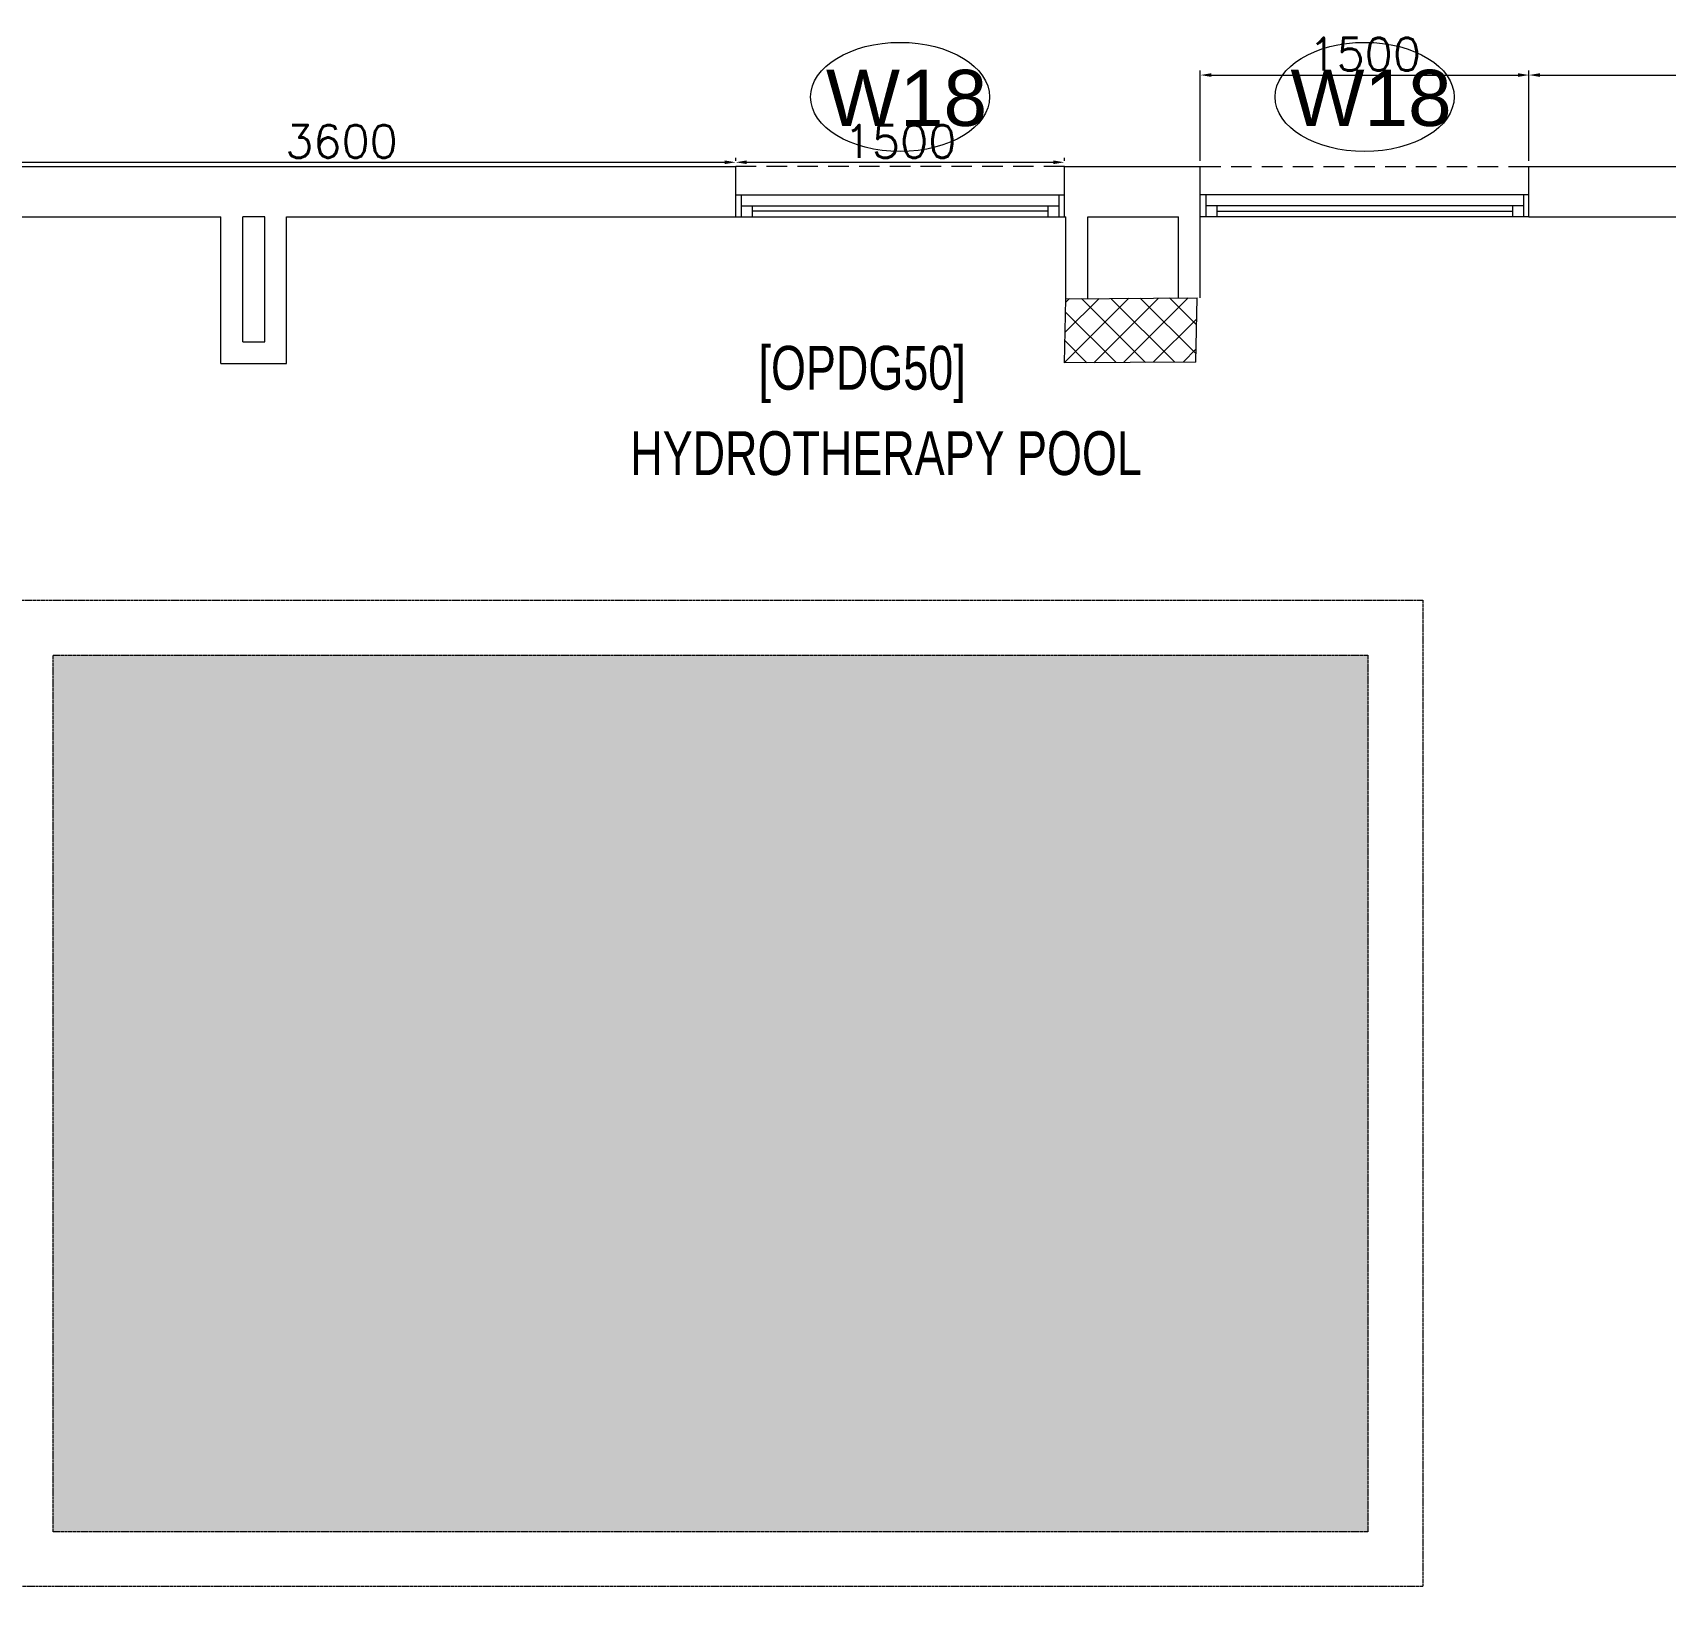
# Model space of a CAD drawing. Header units: millimetres. Extents: x -2143172 to 5255, y -610845 to 279739.
# Drawn here: x -1159643 to -1152191, y -578725 to -571508 of the extents above; entities that cross this region are included whole.
import ezdxf

# ---------------------------------------------------------------- set-up
doc = ezdxf.new("R2010")
doc.units = ezdxf.units.MM
doc.header["$LTSCALE"] = 30
doc.linetypes.add('HIDDEN2', pattern=[0.1875, 0.125, -0.0625])
doc.layers.get('0').update_dxf_attribs({"lineweight": 5})
doc.layers.get('Defpoints').update_dxf_attribs({"lineweight": 5})
for name, color, linetype, lineweight in [('72_EGR_BASE_TEXT', 7, 'Continuous', 5), ('Al Window tag', 5, 'Continuous', 5), ('Aluminum', 7, 'Continuous', 5), ('C-HYDR-CTCH', 6, 'Continuous', 5), ('dims.', 152, 'Continuous', 5), ('Hatch', 252, 'Continuous', 5), ('Proj', 7, 'HIDDEN2', 5), ('Structure', 20, 'Continuous', 5), ('Walls', 32, 'Continuous', 5)]:
    doc.layers.add(name, color=color, linetype=linetype, lineweight=lineweight)
doc.styles.add('SIMPLEX', font='SIMPLEX.shx', dxfattribs={"height": 150})
doc.styles.add('TTLB-A0-JeddahDP$0$swis721', font='swiss.ttf')
doc.styles.add('X3G_ENTITY_225CFD', font='swisscl.ttf', dxfattribs={"height": 200})
doc.styles.add('X3G_ENTITY_258862', font='swisscl.ttf', dxfattribs={"height": 200})
doc.dimstyles.new('Buk', dxfattribs={"dimtxt": 150, "dimasz": 50, "dimexe": 20, "dimexo": 25, "dimgap": 20, "dimtad": 1, "dimdec": 0, "dimrnd": 5, "dimdsep": 46, "dimtxsty": 'SIMPLEX', "dimcen": 0, "dimdle": 20, "dimclrd": 256, "dimclre": 256, "dimclrt": 256, "dimadec": 0, "dimazin": 0, "dimtfac": 0.0075, "dimtdec": 0, "dimtmove": 1, "dimatfit": 2, "dimldrblk": 'ARCHTICK', "dimfxl": 1, "dimtolj": 1, "dimtzin": 0, "dimlwd": -1, "dimlwe": -1, "dimarcsym": 0})

# ---------------------------------------------------------------- blocks, each defined once
blk = doc.blocks.new('*D232')
at = {"layer": 'Defpoints', "color": 0, "transparency": 16777216}
for p in [(-1160033.1, -572118.1), (-1156434.1, -572099.3), (-1156434.1, -572118.1)]:
    blk.add_point(p, dxfattribs=at)
at = {"layer": 'dims.', "linetype": 'Continuous', "transparency": 16777216}
for p, q in [((-1160033.1, -572093.1), (-1160033.1, -572079.3)), ((-1156434.1, -572093.1), (-1156434.1, -572079.3))]:
    blk.add_line(p, q, dxfattribs=at)
at = {"layer": 'dims.', "transparency": 16777216}
blk.add_line((-1159983.1, -572099.3), (-1156484.1, -572099.3), dxfattribs=at)
for points in [[(-1159983.1, -572091), (-1159983.1, -572107.6), (-1160033.1, -572099.3)], [(-1156484.1, -572091), (-1156484.1, -572107.6), (-1156434.1, -572099.3)]]:
    blk.add_solid(points, dxfattribs=at)
at = {"layer": 'dims.', "transparency": 16777216, "insert": (-1158233.6, -572004.3), "char_height": 150, "attachment_point": 5, "style": 'SIMPLEX'}
blk.add_mtext('\\A1;3600', dxfattribs=at)
blk = doc.blocks.new('_ArchTick')
at = {"color": 0, "linetype": 'ByBlock', "const_width": 0.15}
blk.add_lwpolyline([(-0.5, -0.5), (0.5, 0.5)], dxfattribs=at)
blk = doc.blocks.new('*D233')
at = {"layer": 'Defpoints', "color": 0, "transparency": 16777216}
for p in [(-1156434.1, -572118.1), (-1154934.1, -572099.3), (-1154934.1, -572118.1, 0)]:
    blk.add_point(p, dxfattribs=at)
at = {"layer": 'dims.', "linetype": 'Continuous', "transparency": 16777216}
for p, q in [((-1156434.1, -572093.1), (-1156434.1, -572079.3)), ((-1154934.1, -572093.1), (-1154934.1, -572079.3))]:
    blk.add_line(p, q, dxfattribs=at)
at = {"layer": 'dims.', "transparency": 16777216}
blk.add_line((-1156384.1, -572099.3), (-1154984.1, -572099.3), dxfattribs=at)
for points in [[(-1156384.1, -572091), (-1156384.1, -572107.6), (-1156434.1, -572099.3)], [(-1154984.1, -572091), (-1154984.1, -572107.6), (-1154934.1, -572099.3)]]:
    blk.add_solid(points, dxfattribs=at)
at = {"layer": 'dims.', "transparency": 16777216, "insert": (-1155684.1, -572004.3), "char_height": 150, "attachment_point": 5, "style": 'SIMPLEX'}
blk.add_mtext('\\A1;1500', dxfattribs=at)
blk = doc.blocks.new('*D234')
at = {"layer": 'Defpoints', "color": 0, "transparency": 16777216}
for p in [(-1152814, -571701.3), (-1154314, -572118.1, 0), (-1152814, -572118.1, 0)]:
    blk.add_point(p, dxfattribs=at)
at = {"layer": 'dims.', "linetype": 'Continuous', "transparency": 16777216}
for p, q in [((-1154314, -572093.1), (-1154314, -571681.3)), ((-1152814, -572093.1), (-1152814, -571681.3))]:
    blk.add_line(p, q, dxfattribs=at)
at = {"layer": 'dims.', "transparency": 16777216}
blk.add_line((-1154264, -571701.3), (-1152864, -571701.3), dxfattribs=at)
for points in [[(-1154264, -571693), (-1154264, -571709.6), (-1154314, -571701.3)], [(-1152864, -571693), (-1152864, -571709.6), (-1152814, -571701.3)]]:
    blk.add_solid(points, dxfattribs=at)
at = {"layer": 'dims.', "transparency": 16777216, "insert": (-1153564, -571606.3), "char_height": 150, "attachment_point": 5, "style": 'SIMPLEX'}
blk.add_mtext('\\A1;1500', dxfattribs=at)
blk = doc.blocks.new('*D235')
at = {"layer": 'Defpoints', "color": 0, "transparency": 16777216}
for p in [(-1149252.5, -571701.3), (-1152814, -572118.1, 0), (-1149252.5, -572118.1)]:
    blk.add_point(p, dxfattribs=at)
at = {"layer": 'dims.', "linetype": 'Continuous', "transparency": 16777216}
for p, q in [((-1152814, -572093.1), (-1152814, -571681.3)), ((-1149252.5, -572093.1), (-1149252.5, -571681.3))]:
    blk.add_line(p, q, dxfattribs=at)
at = {"layer": 'dims.', "transparency": 16777216}
blk.add_line((-1152764, -571701.3), (-1149302.5, -571701.3), dxfattribs=at)
for points in [[(-1152764, -571693), (-1152764, -571709.6), (-1152814, -571701.3)], [(-1149302.5, -571693), (-1149302.5, -571709.6), (-1149252.5, -571701.3)]]:
    blk.add_solid(points, dxfattribs=at)
at = {"layer": 'dims.', "transparency": 16777216, "insert": (-1151033.3, -571606.3), "char_height": 150, "attachment_point": 5, "style": 'SIMPLEX'}
blk.add_mtext('\\A1;3560', dxfattribs=at)
blk = doc.blocks.new('A$C47696aed')
at = {"layer": 'Hatch'}
h = blk.add_hatch(dxfattribs=at)
h.set_pattern_fill('ANSI37', color=256, scale=30)
h.paths.add_polyline_path([(50952.7, 21917.9), (50348.7, 21909.7), (50352.6, 21621.3), (50956.6, 21629.5)])
h.paths.add_polyline_path([(43791.9, 21910.1), (43208.4, 21904.7), (43188.5, 21613.3), (43772, 21618.7)])
h.paths.add_polyline_path([(29414.9, 21902.8), (28815.8, 21898.7), (28810.1, 21605.6), (29409.2, 21609.7)])
h.paths.add_polyline_path([(36600.2, 21904.9), (35999, 21897.4), (35990.7, 21611.8), (36591.9, 21619.3)])
h.paths.add_polyline_path([(22195.7, 21912), (21589.3, 21890.2), (21603.8, 21597.6), (22210.2, 21619.5)])
h.paths.add_polyline_path([(15459.1, 21901.7), (14237.2, 21925.6), (14230.7, 21629.5), (15452.7, 21605.5)])
h.paths.add_polyline_path([(15473.2, 14701.6), (14258.2, 14685.8), (14244.7, 14393.4), (15459.7, 14409.1)])
h.paths.add_polyline_path([(15447.1, 7508.4), (14244, 7492.4), (14238.3, 7199.4), (15441.4, 7215.3)])
h.paths.add_polyline_path([(15465.6, 309.7), (14269, 298.3), (14271.8, 3.8), (15468.5, 15.2)])
h.paths.add_polyline_path([(7830.6, 311.8), (7227.1, 308.1), (7237.7, 22.6), (7841.3, 26.3)])
h.paths.add_polyline_path([(7815.2, 7509.8), (7218.4, 7511.4), (7218.2, 7210.2), (7815.1, 7208.6)])
h.paths.add_polyline_path([(7825.1, 14699.4), (7205.8, 14700.6), (7195.2, 14397.6), (7814.5, 14396.4)])
h.paths.add_polyline_path([(7801.7, 21878.7), (7201.1, 21893.2), (7197.5, 21603.6), (7798.1, 21589.1)])
h.paths.add_polyline_path([(602.6, 21876.9), (0, 21899.6), (1.9, 21611.2), (604.5, 21588.5)])
h.paths.add_polyline_path([(610.4, 7498.6), (8.3, 7491.6), (11.7, 7200), (613.7, 7206.9)])
h.paths.add_polyline_path([(627.9, 303.9), (29.5, 302.9), (34.3, 2.3), (632.7, 3.3)])
h.paths.add_polyline_path([(22214.6, 317.2), (21608.9, 304.3), (21614.6, 3.1), (22220.3, 16)])
h.paths.add_polyline_path([(22208.1, 7509.7), (21613.7, 7492.1), (21615.8, 7195.5), (22210.2, 7213.1)])
h.paths.add_polyline_path([(22199.3, 14717.7), (21600.4, 14710), (21604.4, 14409.9), (22203.4, 14417.6)])
h.paths.add_polyline_path([(29399.7, 14702.4), (28797.7, 14707.1), (28802, 14415), (29403.9, 14410.3)])
h.paths.add_polyline_path([(29403.4, 7519.8), (28799.6, 7502.2), (28813, 7202.1), (29413.1, 7223.2)])
h.paths.add_polyline_path([(29419.5, 303.8), (28815.7, 310.4), (28813.3, 24.7), (29417.2, 18.1)])
h.paths.add_polyline_path([(36618, 314.2), (36020.7, 299.7), (36029.7, 0), (36627, 14.6)])
h.paths.add_polyline_path([(36610.7, 7502.6), (36009.5, 7504.5), (36010.6, 7207.3), (36611.9, 7205.4)])
h.paths.add_polyline_path([(36574.3, 14706.4), (35993.4, 14711.1), (36013.1, 14421.3), (36594, 14416.6)])
h.paths.add_polyline_path([(43777.6, 14705.7), (43180, 14719.4), (43182, 14427.5), (43779.6, 14413.8)])
h.paths.add_polyline_path([(43778.6, 7507.1), (43210.2, 7499.5), (43212, 7205.4), (43780.5, 7213)])
h.paths.add_polyline_path([(43815.7, 310), (43210.4, 307.3), (43211.8, 2.8), (43817, 5.4)])
h.paths.add_polyline_path([(50989.9, 309.5), (50401.9, 325.5), (50388.7, 18.3), (50976.7, 2.3)])
h.paths.add_polyline_path([(50974.1, 7508.9), (50370.9, 7510), (50368.9, 7213.4), (50972.2, 7212.3)])
at = {"layer": 'C-HYDR-CTCH', "color": 4, "elevation": 299672, "flags": 128}
blk.add_lwpolyline([(29409.2, 21609.7), (28810.1, 21605.6), (28815.8, 21898.7), (29414.9, 21902.8)], dxfattribs=at)
at = {"layer": 'C-HYDR-CTCH', "color": 4, "flags": 128}
blk.add_lwpolyline([(29409.2, 21609.7), (29414.9, 21902.8)], dxfattribs=at)
blk = doc.blocks.new('A$C69883648')
at = {"layer": 'Al Window tag'}
blk.add_ellipse((0, 0), major_axis=(408.6, 0), ratio=0.610025, dxfattribs=at)
at = {"layer": 'Al Window tag', "insert": (-338.2, 123.8, 0), "char_height": 256, "attachment_point": 1, "style": 'TTLB-A0-JeddahDP$0$swis721'}
blk.add_mtext_dynamic_manual_height_columns('W18', width=1569.457, gutter_width=9406.5, heights=[480.3], dxfattribs=at)

msp = doc.modelspace()

# ---------------------------------------------------------------- hatches: boundary and pattern name
at = {"layer": 'Hatch', "true_color": 0xa8d4ff}
h = msp.add_hatch(dxfattribs=at)
h.set_pattern_fill('ANGLE', color=141)
h.set_pattern_definition([(0, (-198191.9713, -200191.647), (0, 6.985), [5.08, -1.905]), (90, (-198191.9713, -200191.647), (-6.985, 4e-16), [5.08, -1.905])])
h.paths.add_polyline_path([(-1153549, -574348.1), (-1159549, -574348.1), (-1159549, -578348.1), (-1153549, -578348.1)])

# ---------------------------------------------------------------- linework, layer by layer
at = {"layer": 'Aluminum', "color": 6}
for p, q in [((-1156434.1, -572248.1, 0.1), (-1154934.1, -572248.1, 0.1)), ((-1156409.1, -572248.1, 0.1), (-1156409.1, -572348.1, 0.1)), ((-1154959.1, -572248.1, 0.1), (-1154959.1, -572348.1, 0.1)), ((-1152814, -572248.1, 0.1), (-1154314, -572248.1, 0.1)), ((-1154289, -572248.1, 0.1), (-1154289, -572348.1, 0.1)), ((-1152839, -572248.1, 0.1), (-1152839, -572348.1, 0.1)), ((-1156434.1, -572348.1, 0.1), (-1154934.1, -572348.1, 0.1)), ((-1156409.1, -572298.1, 0.1), (-1154959.1, -572298.1, 0.1)), ((-1156359.1, -572298.1, 0.1), (-1156359.1, -572348.1, 0.1)), ((-1155009.1, -572323.1, 0.1), (-1156359.1, -572323.1, 0.1)), ((-1155009.1, -572298.1, 0.1), (-1155009.1, -572348.1, 0.1)), ((-1152814, -572348.1, 0.1), (-1154314, -572348.1, 0.1)), ((-1152839, -572298.1, 0.1), (-1154289, -572298.1, 0.1)), ((-1154239, -572298.1, 0.1), (-1154239, -572348.1, 0.1)), ((-1154239, -572323.1, 0.1), (-1152889, -572323.1, 0.1)), ((-1152889, -572298.1, 0.1), (-1152889, -572348.1, 0.1))]:
    msp.add_line(p, q, dxfattribs=at)
at = {"layer": 'Proj', "color": 6, "linetype": 'HIDDEN2', "ltscale": 25}
for p, q in [((-1154934.1, -572118.1, 0.1), (-1156434.1, -572118.1, 0.1)), ((-1154314, -572118.1, 0.1), (-1152814, -572118.1, 0.1))]:
    msp.add_line(p, q, dxfattribs=at)
at = {"layer": 'Proj'}
for p, q in [((-1159799, -574098.1, 0.1), (-1153299, -574098.1, 0.1)), ((-1153299, -574098.1, 0.1), (-1153299, -578598.1, 0.1)), ((-1159549, -574348.1, 0.1), (-1153549, -574348.1, 0.1)), ((-1159549, -578348.1, 0.1), (-1159549, -574348.1, 0.1)), ((-1153549, -574348.1, 0.1), (-1153549, -578348.1, 0.1)), ((-1153549, -578348.1, 0.1), (-1159549, -578348.1, 0.1)), ((-1153299, -578598.1, 0.1), (-1159799, -578598.1, 0.1))]:
    msp.add_line(p, q, dxfattribs=at)
at = {"layer": 'Walls'}
for p, q in [((-1160033.1, -572118.1, 0.1), (-1156434.1, -572118.1, 0.1)), ((-1156434.1, -572348.1, 0.1), (-1156434.1, -572118.1, 0.1)), ((-1154934.1, -572118.1, 0.1), (-1154314, -572118.1, 0.1)), ((-1154934.1, -572348.1, 0.1), (-1154934.1, -572118.1, 0.1)), ((-1154314, -572718.1, 0.1), (-1154314, -572118.1, 0.1)), ((-1152814, -572118.1, 0.1), (-1149252.5, -572118.1, 0.1)), ((-1152814, -572348.1, 0.1), (-1152814, -572118.1, 0.1)), ((-1160033.1, -572348.1, 0.1), (-1158784, -572348.1, 0.1)), ((-1158784, -573018.1, 0.1), (-1158784, -572348.1, 0.1)), ((-1158584, -572348.1, 0.1), (-1158684, -572348.1, 0.1)), ((-1158684, -572918.1, 0.1), (-1158684, -572348.1, 0.1)), ((-1158584, -572918.1, 0.1), (-1158584, -572348.1, 0.1)), ((-1158484, -572348.1, 0.1), (-1156434.1, -572348.1, 0.1)), ((-1158484, -573018.1, 0.1), (-1158484, -572348.1, 0.1)), ((-1154934.1, -572348.1, 0.1), (-1154927.5, -572348.1, 299672.1)), ((-1154927.5, -572721.7, 299672.1), (-1154927.5, -572348.1, 299672.1)), ((-1154827.5, -572348.1, 299672.1), (-1154414, -572348.1, 0.1)), ((-1154827.5, -572721.7, 299672.1), (-1154827.5, -572348.1, 299672.1)), ((-1154414, -572718.1, 0.1), (-1154414, -572348.1, 0.1)), ((-1152814, -572348.1, 0.1), (-1151584, -572348.1, 0.1)), ((-1158684, -572918.1, 0.1), (-1158584, -572918.1, 0.1)), ((-1158784, -573018.1, 0.1), (-1158484, -573018.1, 0.1))]:
    msp.add_line(p, q, dxfattribs=at)

# ---------------------------------------------------------------- block references
at = {"layer": 'Al Window tag'}
for p in [(-1155684.1, -571801.3, 0.1), (-1153564, -571801.3, 0.1)]:
    msp.add_blockref('A$C69883648', p, dxfattribs=at)
at = {"layer": 'Structure', "color": 3}
msp.add_blockref('A$C47696aed', (-1183743.4, -594620.4, 0.1), dxfattribs=at)

# ---------------------------------------------------------------- texts
at = {"layer": '72_EGR_BASE_TEXT', "char_height": 200, "attachment_point": 2}
for s, insert, style in [('[OPDG50]', (-1155857.4, -572937, 0.1), 'X3G_ENTITY_225CFD'), ('HYDROTHERAPY POOL', (-1155748, -573326.5, 0.1), 'X3G_ENTITY_258862')]:
    msp.add_mtext(s, dxfattribs=dict(at, insert=insert, style=style))

# ---------------------------------------------------------------- dimensions: what is measured, and where the dimension line sits
at = {"layer": 'dims.'}
for base, p1, p2, picture, middle in [((-1152814, -571701.3, 0.1), (-1154314, -572118.1, 0.1), (-1152814, -572118.1, 0.1), '*D234', (-1153564, -571606.3, 0.1)), ((-1149252.5476, -571701.3073, 0.1045), (-1152814.0306, -572118.1243, 0.1045), (-1149252.5476, -572118.1243, 0.1045), '*D235', (-1151033.2891, -571606.3073, 0.1045)), ((-1156434.1, -572099.3, 0.1), (-1160033.1, -572118.1, 0.1), (-1156434.1, -572118.1, 0.1), '*D232', (-1158233.6, -572004.3, 0.1)), ((-1154934.1, -572099.3, 0.1), (-1156434.1, -572118.1, 0.1), (-1154934.1, -572118.1, 0.1), '*D233', (-1155684.1, -572004.3, 0.1))]:
    dim = msp.add_linear_dim(base=base, p1=p1, p2=p2, dimstyle='Buk', dxfattribs=at)
    dim.commit()
    dim.dimension.update_dxf_attribs({"geometry": picture, "text_midpoint": middle})

doc.saveas('drawing.dxf')
